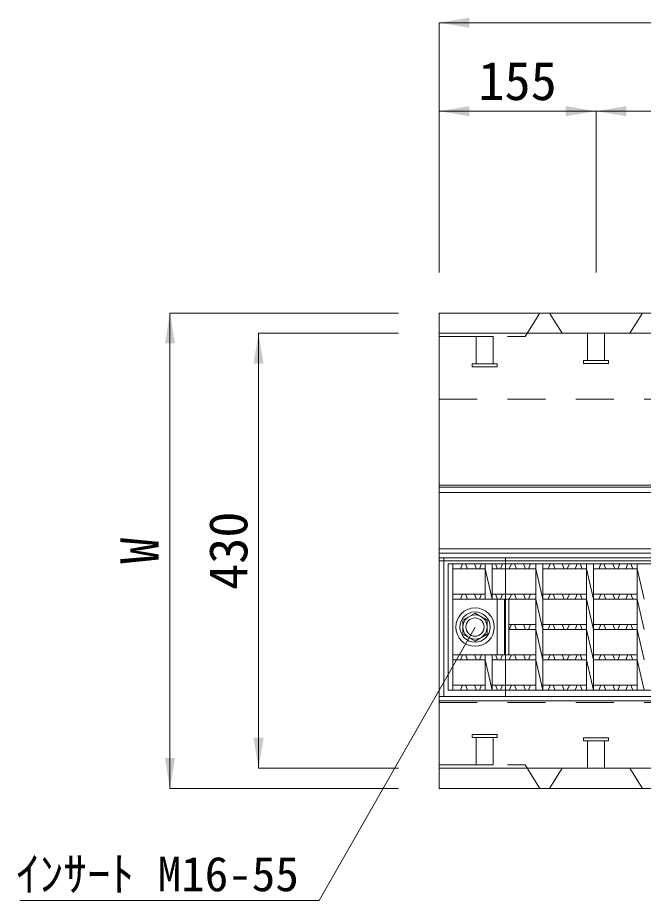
# Model space of a CAD drawing. Units: millimetres at full size. Extents: x 58559 to 106559, y -58351 to -47326.
# Drawn here: x 79463 to 80081, y -51936 to -51063 of the extents above; entities that cross this region are included whole.
import ezdxf
from ezdxf.enums import TextEntityAlignment as Align

# ---------------------------------------------------------------- set-up
doc = ezdxf.new("R2010")
doc.units = ezdxf.units.MM
doc.header["$LTSCALE"] = 50
doc.linetypes.add('USER2', pattern=[1.35, 0.75, -0.6])
for name, color, linetype, lineweight in [('インサート', 92, 'USER2', 9), ('エンボス', 4, 'Continuous', 5), ('グレーチング', 7, 'Continuous', 9), ('受枠', 3, 'Continuous', 9), ('寸法線', 7, 'Continuous', 13), ('引出線', 4, 'Continuous', 13), ('本体', 2, 'Continuous', 13)]:
    doc.layers.add(name, color=color, linetype=linetype, lineweight=lineweight)
doc.styles.add('ＭＳ ゴシック', font='')
doc.styles.get('ＭＳ ゴシック').set_extended_font_data('MS Gothic')

# ---------------------------------------------------------------- blocks, each defined once
blk = doc.blocks.new('filled_arrow')
at = {"color": 0, "linetype": 'Continuous', "lineweight": -2}
blk.add_solid([(7.5, 1.25), (0, 0), (7.5, -1.25)], dxfattribs=at)

msp = doc.modelspace()

# ---------------------------------------------------------------- linework, layer by layer
at = {"layer": 'インサート'}
for p, q in [((79915.46, -51378.1), (79915.46, -51405.1)), ((79915.46, -51378.1), (79932.46, -51378.1)), ((79932.46, -51378.1), (79932.46, -51405.1)), ((80025.46, -51374.9), (80025.46, -51401.9)), ((80025.46, -51374.9), (80042.46, -51374.9)), ((80042.46, -51374.9), (80042.46, -51401.9)), ((80021.46, -51404.9), (80021.46, -51401.9)), ((80021.46, -51401.9), (80046.46, -51401.9)), ((80046.46, -51404.9), (80021.46, -51404.9)), ((80046.46, -51401.9), (80046.46, -51404.9)), ((79911.46, -51408.1), (79911.46, -51405.1)), ((79911.46, -51405.1), (79936.46, -51405.1)), ((79936.46, -51408.1), (79911.46, -51408.1)), ((79936.46, -51405.1), (79936.46, -51408.1)), ((79911.46, -51771.7), (79911.46, -51774.7)), ((79936.46, -51771.7), (79911.46, -51771.7)), ((79911.46, -51774.7), (79936.46, -51774.7)), ((79915.46, -51801.7), (79915.46, -51774.7)), ((79932.46, -51801.7), (79932.46, -51774.7)), ((79936.46, -51774.7), (79936.46, -51771.7)), ((80021.46, -51774.9), (80021.46, -51777.9)), ((80046.46, -51774.9), (80021.46, -51774.9)), ((80021.46, -51777.9), (80046.46, -51777.9)), ((80025.46, -51804.9), (80025.46, -51777.9)), ((80042.46, -51804.9), (80042.46, -51777.9)), ((80046.46, -51777.9), (80046.46, -51774.9)), ((79915.46, -51801.7), (79932.46, -51801.7)), ((80025.46, -51804.9), (80042.46, -51804.9))]:
    msp.add_line(p, q, dxfattribs=at)
at = {"layer": 'インサート', "linetype": 'Continuous', "lineweight": 13}
msp.add_lwpolyline([(79914.46, -51651.55), (79902.46, -51658.47), (79902.46, -51672.32), (79914.46, -51679.25), (79926.45, -51672.32), (79926.45, -51658.47)], close=True, dxfattribs=at)
at = {"layer": 'インサート', "linetype": 'Continuous'}
for radius in [19, 9]:
    msp.add_circle((79914.46, -51665.4), radius, dxfattribs=at)
at = {"layer": 'インサート', "linetype": 'Continuous', "lineweight": 5}
msp.add_circle((79914.46, -51665.4), 11.99, dxfattribs=at)
at = {"layer": 'エンボス'}
for p, q in [((79901.94, -51602.9), (79899.94, -51607.9)), ((79906.94, -51607.9), (79904.94, -51602.9)), ((79913.94, -51602.9), (79915.94, -51607.9)), ((79918.94, -51607.9), (79920.94, -51602.9)), ((79934.61, -51602.9), (79936.61, -51607.9)), ((79939.61, -51607.9), (79941.61, -51602.9)), ((79950.32, -51602.9), (79948.32, -51607.9)), ((79955.32, -51607.9), (79953.32, -51602.9)), ((79962.32, -51602.9), (79964.32, -51607.9)), ((79967.32, -51607.9), (79969.32, -51602.9)), ((79986.62, -51607.9), (79988.62, -51602.9)), ((79991.62, -51602.9), (79993.62, -51607.9)), ((80002.62, -51607.9), (80000.62, -51602.9)), ((80007.62, -51602.9), (80005.62, -51607.9)), ((80013.26, -51607.9), (80015.26, -51602.9)), ((80018.26, -51602.9), (80020.26, -51607.9)), ((80036.62, -51607.9), (80038.62, -51602.9)), ((80041.62, -51602.9), (80043.62, -51607.9)), ((80052.62, -51607.9), (80050.62, -51602.9)), ((80057.62, -51602.9), (80055.62, -51607.9)), ((80063.26, -51607.9), (80065.26, -51602.9)), ((80068.26, -51602.9), (80070.26, -51607.9)), ((79901.94, -51632.9), (79899.94, -51637.9)), ((79906.94, -51637.9), (79904.94, -51632.9)), ((79913.94, -51632.9), (79915.94, -51637.9)), ((79918.94, -51637.9), (79920.94, -51632.9)), ((79934.61, -51632.9), (79936.61, -51637.9)), ((79939.61, -51637.9), (79941.61, -51632.9)), ((79950.32, -51632.9), (79948.32, -51637.9)), ((79955.32, -51637.9), (79953.32, -51632.9)), ((79962.32, -51632.9), (79964.32, -51637.9)), ((79967.32, -51637.9), (79969.32, -51632.9)), ((79986.62, -51637.9), (79988.62, -51632.9)), ((79991.62, -51632.9), (79993.62, -51637.9)), ((80002.62, -51637.9), (80000.62, -51632.9)), ((80007.62, -51632.9), (80005.62, -51637.9)), ((80013.26, -51637.9), (80015.26, -51632.9)), ((80018.26, -51632.9), (80020.26, -51637.9)), ((80036.62, -51637.9), (80038.62, -51632.9)), ((80041.62, -51632.9), (80043.62, -51637.9)), ((80052.62, -51637.9), (80050.62, -51632.9)), ((80057.62, -51632.9), (80055.62, -51637.9)), ((80063.26, -51637.9), (80065.26, -51632.9)), ((80068.26, -51632.9), (80070.26, -51637.9)), ((79950.32, -51662.9), (79948.32, -51667.9)), ((79955.32, -51667.9), (79953.32, -51662.9)), ((79962.32, -51662.9), (79964.32, -51667.9)), ((79967.32, -51667.9), (79969.32, -51662.9)), ((79986.62, -51667.9), (79988.62, -51662.9)), ((79991.62, -51662.9), (79993.62, -51667.9)), ((80002.62, -51667.9), (80000.62, -51662.9)), ((80007.62, -51662.9), (80005.62, -51667.9)), ((80013.26, -51667.9), (80015.26, -51662.9)), ((80018.26, -51662.9), (80020.26, -51667.9)), ((80036.62, -51667.9), (80038.62, -51662.9)), ((80041.62, -51662.9), (80043.62, -51667.9)), ((80052.62, -51667.9), (80050.62, -51662.9)), ((80057.62, -51662.9), (80055.62, -51667.9)), ((80063.26, -51667.9), (80065.26, -51662.9)), ((80068.26, -51662.9), (80070.26, -51667.9)), ((79901.94, -51692.9), (79899.94, -51697.9)), ((79906.94, -51697.9), (79904.94, -51692.9)), ((79913.94, -51692.9), (79915.94, -51697.9)), ((79918.94, -51697.9), (79920.94, -51692.9)), ((79934.61, -51692.9), (79936.61, -51697.9)), ((79939.61, -51697.9), (79941.61, -51692.9)), ((79950.32, -51692.9), (79948.32, -51697.9)), ((79955.32, -51697.9), (79953.32, -51692.9)), ((79962.32, -51692.9), (79964.32, -51697.9)), ((79967.32, -51697.9), (79969.32, -51692.9)), ((79986.62, -51697.9), (79988.62, -51692.9)), ((79991.62, -51692.9), (79993.62, -51697.9)), ((80002.62, -51697.9), (80000.62, -51692.9)), ((80007.62, -51692.9), (80005.62, -51697.9)), ((80013.26, -51697.9), (80015.26, -51692.9)), ((80018.26, -51692.9), (80020.26, -51697.9)), ((80036.62, -51697.9), (80038.62, -51692.9)), ((80041.62, -51692.9), (80043.62, -51697.9)), ((80052.62, -51697.9), (80050.62, -51692.9)), ((80057.62, -51692.9), (80055.62, -51697.9)), ((80063.26, -51697.9), (80065.26, -51692.9)), ((80068.26, -51692.9), (80070.26, -51697.9)), ((79901.94, -51722.9), (79899.94, -51727.9)), ((79906.94, -51727.9), (79904.94, -51722.9)), ((79913.94, -51722.9), (79915.94, -51727.9)), ((79918.94, -51727.9), (79920.94, -51722.9)), ((79934.61, -51722.9), (79936.61, -51727.9)), ((79939.61, -51727.9), (79941.61, -51722.9)), ((79950.32, -51722.9), (79948.32, -51727.9)), ((79955.32, -51727.9), (79953.32, -51722.9)), ((79962.32, -51722.9), (79964.32, -51727.9)), ((79967.32, -51727.9), (79969.32, -51722.9)), ((79986.62, -51727.9), (79988.62, -51722.9)), ((79991.62, -51722.9), (79993.62, -51727.9)), ((80002.62, -51727.9), (80000.62, -51722.9)), ((80007.62, -51722.9), (80005.62, -51727.9)), ((80013.26, -51727.9), (80015.26, -51722.9)), ((80018.26, -51722.9), (80020.26, -51727.9)), ((80036.62, -51727.9), (80038.62, -51722.9)), ((80041.62, -51722.9), (80043.62, -51727.9)), ((80052.62, -51727.9), (80050.62, -51722.9)), ((80057.62, -51722.9), (80055.62, -51727.9)), ((80063.26, -51727.9), (80065.26, -51722.9)), ((80068.26, -51722.9), (80070.26, -51727.9))]:
    msp.add_line(p, q, dxfattribs=at)
at = {"layer": 'グレーチング'}
for p, q in [((79887.96, -51727.9), (79887.96, -51602.9)), ((80867.96, -51602.9), (79887.96, -51602.9)), ((79892.46, -51727.9), (79892.46, -51602.9)), ((79924.46, -51602.9), (79924.46, -51637.9)), ((79931.46, -51602.9), (79931.46, -51637.9)), ((79974.46, -51602.9), (79974.46, -51727.9)), ((79981.46, -51602.9), (79981.46, -51727.9)), ((80024.46, -51602.9), (80024.46, -51727.9)), ((80031.46, -51602.9), (80031.46, -51727.9)), ((80074.46, -51602.9), (80074.46, -51727.9)), ((79892.46, -51607.9), (79924.46, -51607.9)), ((79924.46, -51607.9), (79931.46, -51637.9)), ((79974.46, -51607.9), (79931.46, -51607.9)), ((79974.46, -51607.9), (79981.46, -51637.9)), ((80024.46, -51607.9), (79981.46, -51607.9)), ((80024.46, -51607.9), (80031.46, -51637.9)), ((80074.46, -51607.9), (80031.46, -51607.9)), ((80074.46, -51607.9), (80081.46, -51637.9)), ((79892.46, -51632.9), (79924.46, -51632.9)), ((79892.46, -51637.9), (79974.46, -51637.9)), ((79974.46, -51632.9), (79931.46, -51632.9)), ((79936.46, -51637.9), (79936.46, -51692.9)), ((79943.46, -51637.9), (79943.46, -51692.9)), ((79947.96, -51637.9), (79947.96, -51692.9)), ((79974.46, -51637.9), (79981.46, -51667.9)), ((80024.46, -51632.9), (79981.46, -51632.9)), ((80024.46, -51637.9), (79981.46, -51637.9)), ((80024.46, -51637.9), (80031.46, -51667.9)), ((80074.46, -51632.9), (80031.46, -51632.9)), ((80074.46, -51637.9), (80031.46, -51637.9)), ((80074.46, -51637.9), (80081.46, -51667.9)), ((79974.46, -51662.9), (79947.96, -51662.9)), ((80024.46, -51662.9), (79981.46, -51662.9)), ((80074.46, -51662.9), (80031.46, -51662.9)), ((79974.46, -51667.9), (79947.96, -51667.9)), ((79974.46, -51667.9), (79981.46, -51697.9)), ((80024.46, -51667.9), (79981.46, -51667.9)), ((80024.46, -51667.9), (80031.46, -51697.9)), ((80074.46, -51667.9), (80031.46, -51667.9)), ((80074.46, -51667.9), (80081.46, -51697.9)), ((79892.46, -51692.9), (79974.46, -51692.9)), ((79924.46, -51692.9), (79924.46, -51727.9)), ((79931.46, -51692.9), (79931.46, -51727.9)), ((80024.46, -51692.9), (79981.46, -51692.9)), ((80074.46, -51692.9), (80031.46, -51692.9)), ((79892.46, -51697.9), (79924.46, -51697.9)), ((79924.46, -51697.9), (79931.46, -51727.9)), ((79974.46, -51697.9), (79931.46, -51697.9)), ((79974.46, -51697.9), (79981.46, -51727.9)), ((80024.46, -51697.9), (79981.46, -51697.9)), ((80024.46, -51697.9), (80031.46, -51727.9)), ((80074.46, -51697.9), (80031.46, -51697.9)), ((80074.46, -51697.9), (80081.46, -51727.9)), ((80867.96, -51727.9), (79887.96, -51727.9)), ((79892.46, -51722.9), (79924.46, -51722.9)), ((79974.46, -51722.9), (79931.46, -51722.9)), ((80024.46, -51722.9), (79981.46, -51722.9)), ((80074.46, -51722.9), (80031.46, -51722.9))]:
    msp.add_line(p, q, dxfattribs=at)
at = {"layer": '受枠'}
for p, q in [((79878.96, -51532.4), (79878.96, -51738.4)), ((80876.96, -51532.4), (79878.96, -51532.4)), ((80876.96, -51587.9), (79878.96, -51587.9)), ((80876.96, -51592.4), (79878.96, -51592.4)), ((79878.96, -51596.9), (80876.96, -51596.9)), ((79883.46, -51596.9), (79883.46, -51733.9)), ((79944.46, -51596.9), (79944.46, -51733.9)), ((79878.96, -51733.9), (80876.96, -51733.9)), ((79878.96, -51738.4), (80876.96, -51738.4))]:
    msp.add_line(p, q, dxfattribs=at)
msp.add_circle((79914.46, -51665.4), 15, dxfattribs=at)
at = {"layer": '寸法線'}
for p, q in [((79878.96, -51067.73), (80876.96, -51067.73)), ((79878.96, -51314.9), (79878.96, -51067.73)), ((79878.96, -51155.23), (80033.96, -51155.23)), ((79878.96, -51314.9), (79878.96, -51155.23)), ((80033.96, -51314.9), (80033.96, -51155.23)), ((80033.96, -51155.23), (80721.96, -51155.23)), ((80033.96, -51314.9), (80033.96, -51155.23)), ((79613.04, -51824.9), (79613.04, -51354.9)), ((79838.96, -51354.9), (79613.04, -51354.9)), ((79700.54, -51804.9), (79700.54, -51374.9)), ((79838.96, -51374.9), (79700.54, -51374.9)), ((79838.96, -51804.9), (79700.54, -51804.9)), ((79838.96, -51824.9), (79613.04, -51824.9))]:
    msp.add_line(p, q, dxfattribs=at)
at = {"layer": '引出線'}
msp.add_lwpolyline([(79914.46, -51665.4), (79760.39, -51935.63), (79464.82, -51935.63)], dxfattribs=at)
at = {"layer": '本体'}
for p, q in [((79878.96, -51354.9), (79878.96, -51824.9)), ((79878.96, -51354.9), (80876.96, -51354.9)), ((79878.96, -51374.9), (80876.96, -51374.9)), ((79878.96, -51804.9), (80876.96, -51804.9)), ((79878.96, -51824.9), (80876.96, -51824.9))]:
    msp.add_line(p, q, dxfattribs=at)
at = {"layer": '本体', "linetype": 'USER2', "lineweight": 9}
for p, q in [((79963.96, -51378.1), (79978.46, -51354.9)), ((79878.96, -51378.1), (79963.96, -51378.1)), ((79878.96, -51439.9), (80876.96, -51439.9)), ((79878.96, -51739.9), (80876.96, -51739.9)), ((79878.96, -51801.7), (79963.96, -51801.7)), ((79963.96, -51801.7), (79978.46, -51824.9))]:
    msp.add_line(p, q, dxfattribs=at)
at = {"layer": '本体', "lineweight": 9}
for p, q in [((79987.96, -51354.9), (80000.46, -51374.9)), ((80079.96, -51354.9), (80067.46, -51374.9)), ((79878.96, -51524.9), (80876.96, -51524.9)), ((79878.96, -51599.9), (80177.96, -51599.9)), ((79987.96, -51824.9), (80000.46, -51804.9)), ((80079.96, -51824.9), (80067.46, -51804.9))]:
    msp.add_line(p, q, dxfattribs=at)
at = {"layer": '本体', "lineweight": 5}
for p, q in [((79878.96, -51526.9), (80876.96, -51526.9)), ((79878.96, -51596.9), (80876.96, -51596.9))]:
    msp.add_line(p, q, dxfattribs=at)

# ---------------------------------------------------------------- block references
at = {"layer": '寸法線', "xscale": 4, "yscale": 4}
for p in [(79878.96, -51067.73), (79878.96, -51155.23), (80033.96, -51155.23)]:
    msp.add_blockref('filled_arrow', p, dxfattribs=at)
for p, rotation in [((80033.96, -51155.23), 180), ((79613.04, -51354.9), 270), ((79700.54, -51374.9), 270), ((79700.54, -51804.9), 90), ((79613.04, -51824.9), 90)]:
    msp.add_blockref('filled_arrow', p, dxfattribs=dict(at, rotation=rotation))
at = {"layer": '引出線', "xscale": 0.16, "yscale": 0.16, "rotation": 240.3}
msp.add_blockref('filled_arrow', (79914.46, -51665.4), dxfattribs=at)

# ---------------------------------------------------------------- texts
at = {"layer": '寸法線', "style": 'ＭＳ ゴシック'}
msp.add_text('155', height=37.98, dxfattribs=at).set_placement((79956.46, -51125.23), align=Align.MIDDLE_CENTER)
for s, p in [('430', (79670.54, -51589.9)), ('W', (79583.04, -51589.9))]:
    msp.add_text(s, height=37.98, rotation=90, dxfattribs=at).set_placement(p, align=Align.MIDDLE_CENTER)
at = {"layer": '引出線', "style": 'ＭＳ ゴシック'}
msp.add_text('ｲﾝｻｰﾄ M16-55', height=34.18, dxfattribs=at).set_placement((79740.39, -51892.43), align=Align.TOP_RIGHT)

doc.saveas('drawing.dxf')
